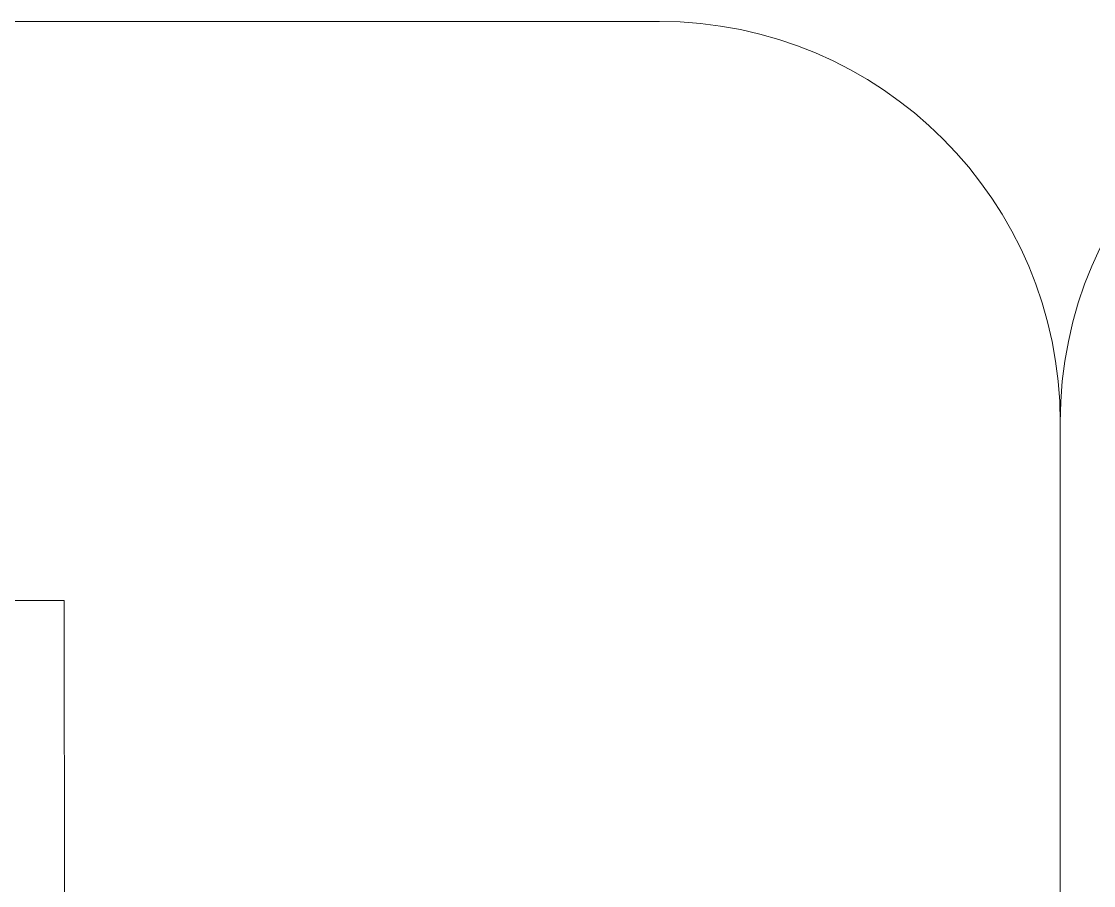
# Model space of a CAD drawing. Header units: millimetres. Extents: x 26027 to 581921, y 7230 to 233891.
# Drawn here: x 490302 to 491640, y 128547 to 129625 of the extents above; entities that cross this region are included whole.
import ezdxf

# ---------------------------------------------------------------- set-up
doc = ezdxf.new("R2010")
doc.units = ezdxf.units.MM
doc.header["$LTSCALE"] = 5
doc.layers.add('Medical Equipment and Furniture', color=163, linetype='Continuous', lineweight=0)
doc.layers.add('Medical Equipment and Furniture1', color=163, linetype='Continuous', lineweight=5)

# ---------------------------------------------------------------- blocks, each defined once
blk = doc.blocks.new('HF16786E-P')
at = {"layer": 'Medical Equipment and Furniture1'}
for p, q in [((0, 0.425), (-2.14, 0.425)), ((-2.14, 0.425), (-2.14, -0.425))]:
    blk.add_line(p, q, dxfattribs=at)

msp = doc.modelspace()

# ---------------------------------------------------------------- linework, layer by layer
at = {"layer": 'Medical Equipment and Furniture'}
for p, q in [((491098.8, 129625.3, 0), (488763.8, 129625.3, 0)), ((491598.8, 129125.3, 0), (491598.8, 126625.3, 0))]:
    msp.add_line(p, q, dxfattribs=at)
for centre, start, end in [((491098.8, 129125.3, 0), 0, 90), ((492098.8, 129125.3, 0), 90, 180)]:
    msp.add_arc(centre, 500, start, end, dxfattribs=at)

# ---------------------------------------------------------------- block references
at = {"layer": 'Medical Equipment and Furniture', "lineweight": 0, "xscale": 1000, "yscale": 1000, "zscale": 1000, "rotation": 270.0149936594165}
msp.add_blockref('HF16786E-P', (489931.3, 126762.7, 0), dxfattribs=at)

doc.saveas('drawing.dxf')
